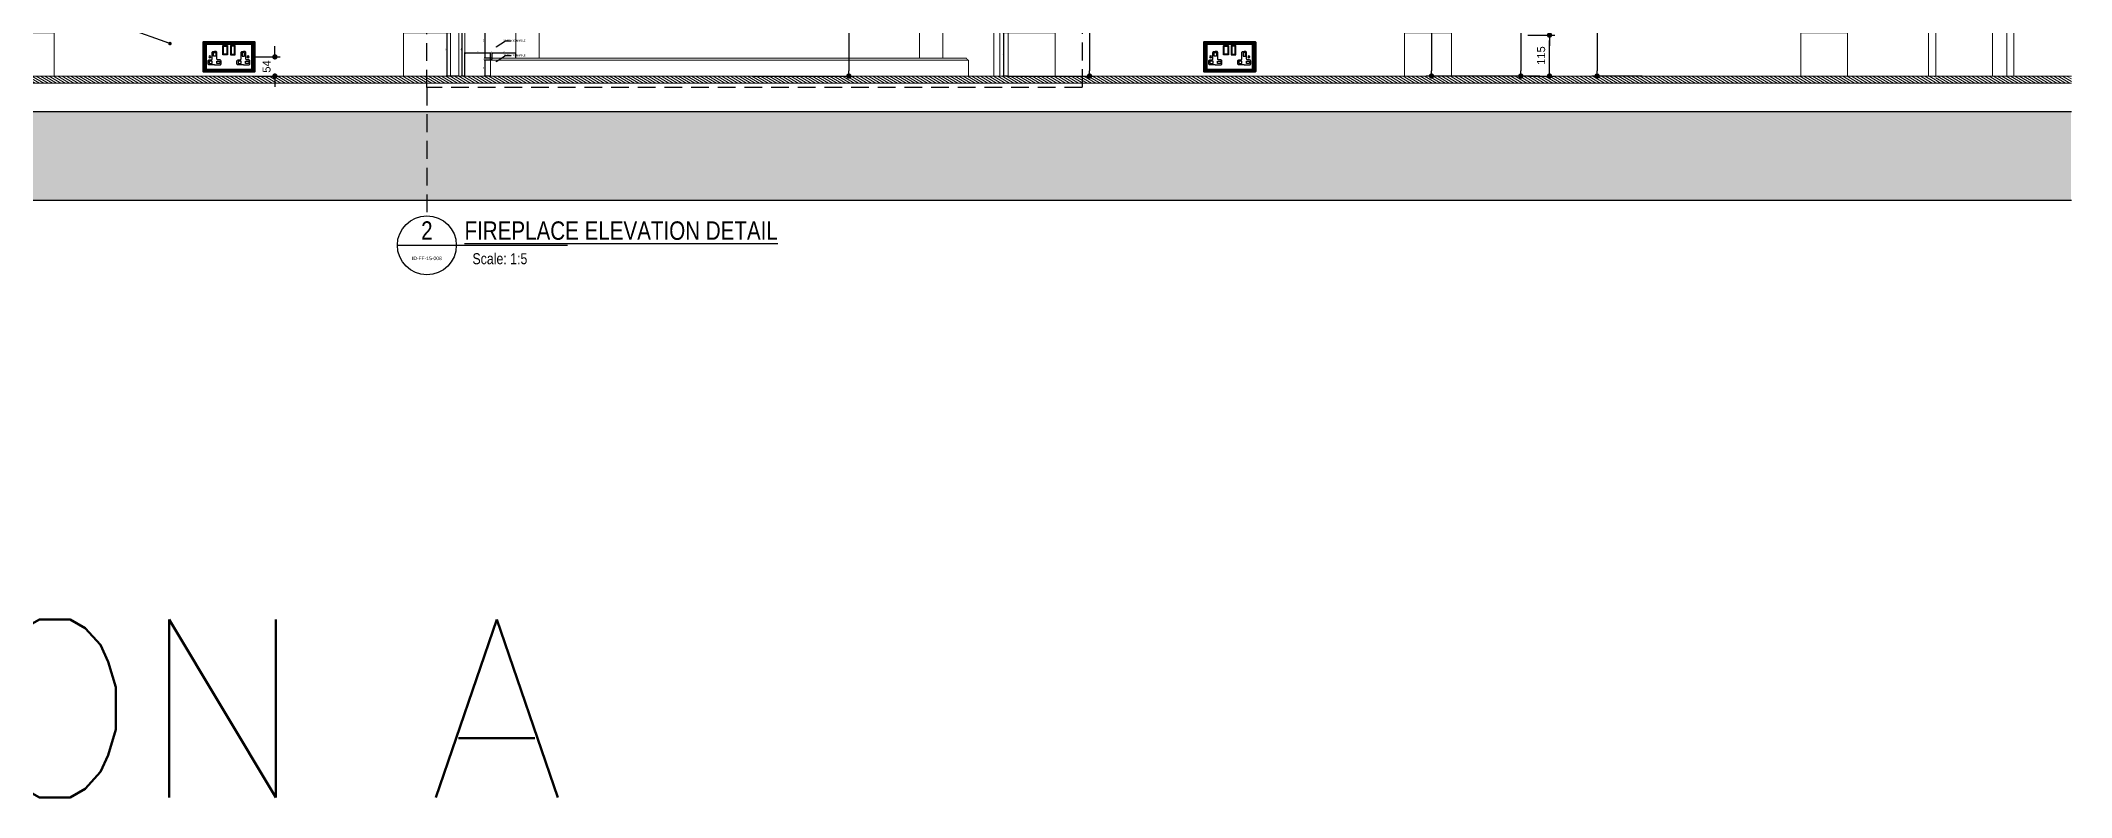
# Model space of a CAD drawing. Header units: inches. Extents: x 274057 to 444617, y 490067 to 635630.
# Drawn here: x 331142 to 336853, y 514371 to 516499 of the extents above; entities that cross this region are included whole.
import ezdxf
from ezdxf.enums import TextEntityAlignment as Align

# ---------------------------------------------------------------- set-up
doc = ezdxf.new("R2010")
doc.units = ezdxf.units.IN
doc.header["$MEASUREMENT"] = 0
doc.linetypes.add('HIDDEN', pattern=[0.375, 0.25, -0.125])
for name, color, linetype, lineweight in [('A-DOOR', 134, 'Continuous', 18), ('CQ Gypsum Hatch', 8, 'Continuous', 20), ('CQ Marble', 6, 'Continuous', 0), ('CQ Section Flooring fin.', 6, 'Continuous', 0)]:
    doc.layers.add(name, color=color, linetype=linetype, lineweight=lineweight)
for name, color, linetype in [('A-TEXT', 7, 'Continuous'), ('Calliper_wall hatch_CHB', 8, 'Continuous'), ('CQ curtains and frames', 252, 'Continuous'), ('CQ Grg Gypsum', 41, 'Continuous'), ('CQ PANEL DIMENSION', 1, 'Continuous'), ('CQ section wall', 3, 'Continuous'), ('CQ Sheet text', 3, 'Continuous'), ('CQ SPOT DETAIL DIMENSION', 9, 'Continuous'), ('CQ spot detail elevation', 1, 'Continuous'), ('CQ SPOT DETAILS', 40, 'Continuous'), ('CQ text label', 3, 'Continuous'), ('CQ wall section', 5, 'Continuous'), ('CQ_callout', 34, 'Continuous'), ('Layer7', 8, 'Continuous'), ('WOOD', 23, 'Continuous'), ('WOOD 01', 34, 'Continuous')]:
    doc.layers.add(name, color=color, linetype=linetype)
doc.styles.add('ARIAL', font='arial.ttf')
doc.styles.add('DIM 50', font='romans.shx', dxfattribs={"width": 0.75, "height": 100})
doc.styles.add('romans', font='romans.shx')
doc.styles.get("Standard").update_dxf_attribs({"font": 'arial.ttf'})
doc.dimstyles.new('chester 15', dxfattribs={"dimscale": 0.15, "dimtxt": 150, "dimasz": 100, "dimexe": 100, "dimexo": 0, "dimgap": 80, "dimtad": 1, "dimdec": 0, "dimzin": 0, "dimdsep": 46, "dimtxsty": 'Standard', "dimblk": 'DOT', "dimcen": 100, "dimclrd": 1, "dimclre": 1, "dimclrt": 3, "dimadec": 0, "dimazin": 0, "dimtfac": 1, "dimtdec": 0, "dimtofl": 0, "dimtmove": 0, "dimatfit": 3, "dimfxl": 1, "dimtolj": 1, "dimtzin": 0, "dimlwd": -1, "dimarcsym": 0})
doc.dimstyles.new('CQ 2', dxfattribs={"dimscale": 0.02, "dimtxt": 150, "dimasz": 50, "dimexe": 100, "dimexo": 0, "dimgap": 80, "dimtad": 1, "dimdec": 0, "dimzin": 0, "dimdsep": 46, "dimtxsty": 'Standard', "dimblk": 'DOT', "dimcen": 100, "dimclrd": 1, "dimclre": 1, "dimclrt": 3, "dimadec": 0, "dimazin": 0, "dimtfac": 1, "dimtdec": 0, "dimtofl": 0, "dimtmove": 0, "dimatfit": 3, "dimfxl": 1, "dimtolj": 1, "dimtzin": 0, "dimlwd": -1, "dimarcsym": 0})
doc.dimstyles.get("Standard").update_dxf_attribs({"dimtxt": 0.18, "dimasz": 0.18, "dimexe": 0.18, "dimexo": 0.0625, "dimgap": 0.09, "dimtad": 0, "dimtih": 1, "dimtoh": 1, "dimdec": 4, "dimzin": 0, "dimdsep": 46, "dimtxsty": 'Standard', "dimcen": 0.09, "dimadec": 0, "dimazin": 0, "dimtfac": 1, "dimtdec": 4, "dimtofl": 0, "dimtmove": 0, "dimatfit": 3, "dimfxl": 1, "dimtolj": 1, "dimtzin": 0, "dimarcsym": 0})

# ---------------------------------------------------------------- blocks, each defined once
blk = doc.blocks.new('ff15 section A and B')
at = {"layer": 'Calliper_wall hatch_CHB', "ltscale": 300}
h = blk.add_hatch(dxfattribs=at)
h.set_pattern_fill('AR-CONC', color=256, scale=10, angle=-13.9714, style=0)
h.set_pattern_definition([(36.028577, (-10204.6, 0), (68.0890203, -23.40695), [7.5, -82.5]), (341.028577, (-10204.6, 0), (4.6961155, 76.3439316), [6, -66]), (86.480021, (-10198.93, -1.95), (72.7851354, 52.936981), [6.374019, -70.114211]), (32.212777, (-10199.77, 19.41), (99.570572, -41.829513), [11.25, -123.75]), (82.664212, (-10191.48, 15.92), (114.220033, 71.96377), [9.561034, -105.171376]), (337.21274, (-10199.77, 19.41), (114.220033, 71.96377), [9, -99]), (7.028577, (-10191.276, 12.14), (48.2040844, -53.482392), [7.5, -82.5]), (312.028577, (-10191.28, 12.14), (41.119588, 64.495185), [6, -66]), (57.480021, (-10187.26, 7.685), (89.323671, 11.012793), [6.374019, -70.114211]), (23.5285767, (-10204.602, 0), (9.2173322, 32.010976), [0, -65.2, 0, -67, 0, -66.25]), (353.528577, (-10204.602, 0), (35.0512903, 31.9228578), [0, -38.2, 0, -63.7, 0, -25.25]), (313.5285767, (-10226.242, 5.384), (51.2584374, -15.0772595), [0, -25, 0, -78, 0, -103.5]), (303.528577, (-10235.947, 7.8), (59.0102484, -4.3659754), [0, -32.5, 0, -51.8, 0, -73.5])])
h.paths.add_polyline_path([(348877.5, 520249.3), (341276.4, 520249.3), (341276.4, 519999.3), (348877.5, 519999.3)])
h.paths.add_polyline_path([(348877.5, 516299.3), (341276.4, 516299.3), (341276.4, 516049.3), (348877.5, 516049.3)])
at = {"layer": 'CQ Gypsum Hatch'}
h = blk.add_hatch(dxfattribs=at)
h.set_pattern_fill('ANSI31', color=256, scale=50, angle=-13.9714)
h.set_pattern_definition([(31.0285767, (1, 0), (-3.22165956, 5.35568947), [])])
h.paths.add_polyline_path([(341275.4, 516399.3), (341275.4, 516379.3), (341656.8, 516379.3), (341656.8, 516399.3)])
h = blk.add_hatch(dxfattribs=at)
h.set_pattern_fill('ANSI31', color=256, scale=50, angle=-13.971423)
h.paths.add_polyline_path([(341657.8, 516379.3), (348220.8, 516379.3), (348220.8, 516399.3), (341657.8, 516399.3)])
at = {"layer": 'A-DOOR', "ltscale": 0.5}
for p, q in [((341436.8, 519049.3, 0), (341436.8, 516399.3, 0)), ((341656.8, 518999.3, 0), (341656.8, 516399.3, 0)), ((341676.8, 519049.3, 0), (341676.8, 516399.3, 0))]:
    blk.add_line(p, q, dxfattribs=at)
at = {"layer": 'A-DOOR', "ltscale": 0.5, "elevation": 0}
blk.add_lwpolyline([(341496.8, 519019.3), (341456.8, 519019.3), (341456.8, 516399.3), (341496.8, 516399.3)], close=True, dxfattribs=at)
at = {"layer": 'CQ Section Flooring fin.'}
for p, q in [((348877.5, 516399.3, 0), (341275.4, 516399.3, 0)), ((348877.5, 516379.3, 0), (341275.4, 516379.3, 0))]:
    blk.add_line(p, q, dxfattribs=at)
at = {"layer": 'CQ section wall', "elevation": 0}
for points in [[(348877.5, 516299.3), (341275.4, 516299.3)], [(341275.4, 516049.3), (348877.5, 516049.3)]]:
    blk.add_lwpolyline(points, dxfattribs=at)
blk = doc.blocks.new('_Dot')
at = {"color": 0, "linetype": 'ByBlock', "lineweight": -2}
blk.add_line((-0.5, 0), (-1, 0), dxfattribs=at)
at = {"color": 0, "linetype": 'ByBlock', "const_width": 0.5}
blk.add_lwpolyline([(-0.25, 0, 1), (0.25, 0, 1)], format="xyb", close=True, dxfattribs=at)
blk = doc.blocks.new('*D373')
at = {"layer": 'CQ curtains and frames', "color": 1, "lineweight": -2, "transparency": 16777216}
for p, q in [((335646.1, 519499.3), (335503.8, 519499.3)), ((335646.1, 516399.3), (335503.8, 516399.3))]:
    blk.add_line(p, q, dxfattribs=at)
at = {"layer": 'CQ curtains and frames', "color": 1, "transparency": 16777216}
blk.add_line((335518.8, 519484.3), (335518.8, 516414.3), dxfattribs=at)
at = {"layer": 'Defpoints', "color": 0, "transparency": 16777216}
for p in [(335646.1, 519499.3, 0), (335518.8, 516399.3), (335646.1, 516399.3, 0)]:
    blk.add_point(p, dxfattribs=at)
at = {"layer": 'CQ curtains and frames', "color": 1, "transparency": 16777216, "xscale": 15, "yscale": 15, "zscale": 15}
for p, rotation in [((335518.8, 519499.3), 90), ((335518.8, 516399.3), 270)]:
    blk.add_blockref('_Dot', p, dxfattribs=dict(at, rotation=rotation))
at = {"layer": 'CQ curtains and frames', "color": 3, "transparency": 16777216, "insert": (335495.3, 517949.3), "char_height": 22.5, "attachment_point": 5, "rotation": 90}
blk.add_mtext('\\A1;3100', dxfattribs=at)
blk = doc.blocks.new('*D374')
at = {"layer": 'CQ PANEL DIMENSION', "color": 1, "lineweight": -2, "transparency": 16777216}
for p, q in [((335358, 519875.3), (335289.5, 519875.3)), ((335358, 516399.3), (335289.5, 516399.3))]:
    blk.add_line(p, q, dxfattribs=at)
at = {"layer": 'CQ PANEL DIMENSION', "color": 1, "transparency": 16777216}
blk.add_line((335304.5, 519860.3), (335304.5, 516414.3), dxfattribs=at)
at = {"layer": 'Defpoints', "color": 0, "transparency": 16777216}
for p in [(335358, 519875.3, 0), (335304.5, 516399.3), (335358, 516399.3, 0)]:
    blk.add_point(p, dxfattribs=at)
at = {"layer": 'CQ PANEL DIMENSION', "color": 1, "transparency": 16777216, "xscale": 15, "yscale": 15, "zscale": 15}
for p, rotation in [((335304.5, 519875.3), 90), ((335304.5, 516399.3), 270)]:
    blk.add_blockref('_Dot', p, dxfattribs=dict(at, rotation=rotation))
at = {"layer": 'CQ PANEL DIMENSION', "color": 3, "transparency": 16777216, "insert": (335281, 518137.3), "char_height": 22.5, "attachment_point": 5, "rotation": 90}
blk.add_mtext('\\A1;3476', dxfattribs=at)
blk = doc.blocks.new('*D375')
at = {"layer": 'CQ PANEL DIMENSION', "color": 1, "lineweight": -2, "transparency": 16777216}
for p, q in [((335333.9, 519909.3), (335038.3, 519909.3)), ((335358, 516399.3), (335038.3, 516399.3))]:
    blk.add_line(p, q, dxfattribs=at)
at = {"layer": 'CQ PANEL DIMENSION', "color": 1, "transparency": 16777216}
blk.add_line((335053.3, 519894.3), (335053.3, 516414.3), dxfattribs=at)
at = {"layer": 'Defpoints', "color": 0, "transparency": 16777216}
for p in [(335333.9, 519909.3, 0), (335053.3, 516399.3), (335358, 516399.3)]:
    blk.add_point(p, dxfattribs=at)
at = {"layer": 'CQ PANEL DIMENSION', "color": 1, "transparency": 16777216, "xscale": 15, "yscale": 15, "zscale": 15}
for p, rotation in [((335053.3, 519909.3), 90), ((335053.3, 516399.3), 270)]:
    blk.add_blockref('_Dot', p, dxfattribs=dict(at, rotation=rotation))
at = {"layer": 'CQ PANEL DIMENSION', "color": 3, "transparency": 16777216, "insert": (335029.8, 518154.3), "char_height": 22.5, "attachment_point": 5, "rotation": 90}
blk.add_mtext('\\A1;3510', dxfattribs=at)
blk = doc.blocks.new('*D396')
at = {"layer": 'CQ PANEL DIMENSION', "color": 1, "lineweight": -2, "transparency": 16777216}
for p, q in [((332317.8, 516550.3), (332282.6, 516550.3)), ((332317.8, 516399.3), (332282.6, 516399.3))]:
    blk.add_line(p, q, dxfattribs=at)
at = {"layer": 'CQ PANEL DIMENSION', "color": 1, "transparency": 16777216}
blk.add_line((332284.6, 516549.3), (332284.6, 516400.3), dxfattribs=at)
at = {"layer": 'Defpoints', "color": 0, "transparency": 16777216}
for p in [(332317.8, 516550.3, 0), (332284.6, 516399.3), (332317.8, 516399.3, 0)]:
    blk.add_point(p, dxfattribs=at)
at = {"layer": 'CQ PANEL DIMENSION', "color": 1, "transparency": 16777216}
for p, rotation in [((332284.6, 516550.3), 90), ((332284.6, 516399.3), 270)]:
    blk.add_blockref('_Dot', p, dxfattribs=dict(at, rotation=rotation))
at = {"layer": 'CQ PANEL DIMENSION', "color": 3, "transparency": 16777216, "insert": (332281.5, 516474.8), "char_height": 3, "attachment_point": 5, "rotation": 90}
blk.add_mtext('\\A1;151', dxfattribs=at)
blk = doc.blocks.new('*D498')
at = {"layer": 'CQ SPOT DETAIL DIMENSION', "color": 1, "lineweight": -2, "transparency": 16777216}
for p, q in [((332335.3, 516550.3), (332324.4, 516550.3)), ((332335.3, 516399.3), (332324.4, 516399.3))]:
    blk.add_line(p, q, dxfattribs=at)
at = {"layer": 'CQ SPOT DETAIL DIMENSION', "color": 1, "transparency": 16777216}
blk.add_line((332326.4, 516549.3), (332326.4, 516400.3), dxfattribs=at)
at = {"layer": 'Defpoints', "color": 0, "transparency": 16777216}
for p in [(332335.3, 516550.3, 0), (332326.4, 516399.3), (332335.3, 516399.3, 0)]:
    blk.add_point(p, dxfattribs=at)
at = {"layer": 'CQ SPOT DETAIL DIMENSION', "color": 1, "transparency": 16777216}
for p, rotation in [((332326.4, 516550.3), 90), ((332326.4, 516399.3), 270)]:
    blk.add_blockref('_Dot', p, dxfattribs=dict(at, rotation=rotation))
at = {"layer": 'CQ SPOT DETAIL DIMENSION', "color": 3, "transparency": 16777216, "insert": (332323.2, 516474.8), "char_height": 3, "attachment_point": 5, "rotation": 90}
blk.add_mtext('\\A1;151', dxfattribs=at)
blk = doc.blocks.new('*D499')
at = {"layer": 'CQ SPOT DETAIL DIMENSION', "color": 1, "lineweight": -2, "transparency": 16777216}
for p, q in [((332478.3, 516550.3), (332388.9, 516550.3)), ((332411.8, 516449.3), (332388.9, 516449.3))]:
    blk.add_line(p, q, dxfattribs=at)
at = {"layer": 'CQ SPOT DETAIL DIMENSION', "color": 1, "transparency": 16777216}
blk.add_line((332390.9, 516549.3), (332390.9, 516450.3), dxfattribs=at)
at = {"layer": 'Defpoints', "color": 0, "transparency": 16777216}
for p in [(332478.3, 516550.3, 0), (332390.9, 516449.3), (332411.8, 516449.3, 0)]:
    blk.add_point(p, dxfattribs=at)
at = {"layer": 'CQ SPOT DETAIL DIMENSION', "color": 1, "transparency": 16777216}
for p, rotation in [((332390.9, 516550.3), 90), ((332390.9, 516449.3), 270)]:
    blk.add_blockref('_Dot', p, dxfattribs=dict(at, rotation=rotation))
at = {"layer": 'CQ SPOT DETAIL DIMENSION', "color": 3, "transparency": 16777216, "insert": (332387.7, 516499.8), "char_height": 3, "attachment_point": 5, "rotation": 90}
blk.add_mtext('\\A1;101', dxfattribs=at)
blk = doc.blocks.new('*D500')
at = {"layer": 'CQ SPOT DETAIL DIMENSION', "color": 1, "lineweight": -2, "transparency": 16777216}
for p, q in [((332411.8, 516449.3), (332388.9, 516449.3)), ((332406.8, 516444.3), (332388.9, 516444.3))]:
    blk.add_line(p, q, dxfattribs=at)
at = {"layer": 'CQ SPOT DETAIL DIMENSION', "color": 1, "transparency": 16777216}
for p, q in [((332390.9, 516450.3), (332390.9, 516451.3)), ((332390.9, 516443.3), (332390.9, 516442.3))]:
    blk.add_line(p, q, dxfattribs=at)
at = {"layer": 'Defpoints', "color": 0, "transparency": 16777216}
for p in [(332390.9, 516444.3), (332406.8, 516444.3, 0), (332411.8, 516449.3, 0)]:
    blk.add_point(p, dxfattribs=at)
at = {"layer": 'CQ SPOT DETAIL DIMENSION', "color": 1, "transparency": 16777216}
for p, rotation in [((332390.9, 516449.3), 270), ((332390.9, 516444.3), 90)]:
    blk.add_blockref('_Dot', p, dxfattribs=dict(at, rotation=rotation))
at = {"layer": 'CQ SPOT DETAIL DIMENSION', "color": 3, "transparency": 16777216, "insert": (332387.7, 516446.8), "char_height": 3, "attachment_point": 5, "rotation": 90}
blk.add_mtext('\\A1;5', dxfattribs=at)
blk = doc.blocks.new('*D501')
at = {"layer": 'CQ SPOT DETAIL DIMENSION', "color": 1, "lineweight": -2, "transparency": 16777216}
for p, q in [((332406.8, 516444.3), (332388.9, 516444.3)), ((332406.8, 516399.3), (332388.9, 516399.3))]:
    blk.add_line(p, q, dxfattribs=at)
at = {"layer": 'CQ SPOT DETAIL DIMENSION', "color": 1, "transparency": 16777216}
blk.add_line((332390.9, 516443.3), (332390.9, 516400.3), dxfattribs=at)
at = {"layer": 'Defpoints', "color": 0, "transparency": 16777216}
for p in [(332406.8, 516444.3, 0), (332390.9, 516399.3), (332406.8, 516399.3, 0)]:
    blk.add_point(p, dxfattribs=at)
at = {"layer": 'CQ SPOT DETAIL DIMENSION', "color": 1, "transparency": 16777216}
for p, rotation in [((332390.9, 516444.3), 90), ((332390.9, 516399.3), 270)]:
    blk.add_blockref('_Dot', p, dxfattribs=dict(at, rotation=rotation))
at = {"layer": 'CQ SPOT DETAIL DIMENSION', "color": 3, "transparency": 16777216, "insert": (332387.7, 516421.8), "char_height": 3, "attachment_point": 5, "rotation": 90}
blk.add_mtext('\\A1;45', dxfattribs=at)
blk = doc.blocks.new('*D504')
at = {"layer": 'CQ SPOT DETAIL DIMENSION', "color": 1, "lineweight": -2, "transparency": 16777216}
for p, q in [((332411.8, 516449.3), (332411.8, 516465.8)), ((332478.3, 516449.3), (332478.3, 516465.8))]:
    blk.add_line(p, q, dxfattribs=at)
at = {"layer": 'CQ SPOT DETAIL DIMENSION', "color": 1, "transparency": 16777216}
blk.add_line((332477.3, 516463.8), (332412.8, 516463.8), dxfattribs=at)
at = {"layer": 'Defpoints', "color": 0, "transparency": 16777216}
for p in [(332411.8, 516463.8), (332411.8, 516449.3), (332478.3, 516449.3, 0)]:
    blk.add_point(p, dxfattribs=at)
at = {"layer": 'CQ SPOT DETAIL DIMENSION', "color": 1, "transparency": 16777216, "rotation": 180}
blk.add_blockref('_Dot', (332411.8, 516463.8), dxfattribs=at)
at = {"layer": 'CQ SPOT DETAIL DIMENSION', "color": 1, "transparency": 16777216}
blk.add_blockref('_Dot', (332478.3, 516463.8), dxfattribs=at)
at = {"layer": 'CQ SPOT DETAIL DIMENSION', "color": 3, "transparency": 16777216, "insert": (332445.1, 516466.9), "char_height": 3, "attachment_point": 5}
blk.add_mtext('\\A1;67', dxfattribs=at)
blk = doc.blocks.new('*D505')
at = {"layer": 'CQ SPOT DETAIL DIMENSION', "color": 1, "transparency": 16777216}
for p, q in [((332405.8, 516463.8), (332404.8, 516463.8)), ((332412.8, 516463.8), (332413.8, 516463.8))]:
    blk.add_line(p, q, dxfattribs=at)
at = {"layer": 'CQ SPOT DETAIL DIMENSION', "color": 1, "lineweight": -2, "transparency": 16777216}
for p, q in [((332406.8, 516444.3), (332406.8, 516465.8)), ((332411.8, 516449.3), (332411.8, 516465.8))]:
    blk.add_line(p, q, dxfattribs=at)
at = {"layer": 'Defpoints', "color": 0, "transparency": 16777216}
for p in [(332406.8, 516463.8), (332406.8, 516444.3), (332411.8, 516449.3)]:
    blk.add_point(p, dxfattribs=at)
at = {"layer": 'CQ SPOT DETAIL DIMENSION', "color": 1, "transparency": 16777216}
blk.add_blockref('_Dot', (332406.8, 516463.8), dxfattribs=at)
at = {"layer": 'CQ SPOT DETAIL DIMENSION', "color": 1, "transparency": 16777216, "rotation": 180}
blk.add_blockref('_Dot', (332411.8, 516463.8), dxfattribs=at)
at = {"layer": 'CQ SPOT DETAIL DIMENSION', "color": 3, "transparency": 16777216, "insert": (332409.3, 516466.9), "char_height": 3, "attachment_point": 5}
blk.add_mtext('\\A1;5', dxfattribs=at)
blk = doc.blocks.new('*D506')
at = {"layer": 'CQ SPOT DETAIL DIMENSION', "color": 1, "lineweight": -2, "transparency": 16777216}
for p, q in [((332335.3, 516399.3), (332335.3, 516465.8)), ((332406.8, 516444.3), (332406.8, 516465.8))]:
    blk.add_line(p, q, dxfattribs=at)
at = {"layer": 'CQ SPOT DETAIL DIMENSION', "color": 1, "transparency": 16777216}
blk.add_line((332405.8, 516463.8), (332336.3, 516463.8), dxfattribs=at)
at = {"layer": 'Defpoints', "color": 0, "transparency": 16777216}
for p in [(332335.3, 516463.8), (332406.8, 516444.3), (332335.3, 516399.3)]:
    blk.add_point(p, dxfattribs=at)
at = {"layer": 'CQ SPOT DETAIL DIMENSION', "color": 1, "transparency": 16777216, "rotation": 180}
blk.add_blockref('_Dot', (332335.3, 516463.8), dxfattribs=at)
at = {"layer": 'CQ SPOT DETAIL DIMENSION', "color": 1, "transparency": 16777216}
blk.add_blockref('_Dot', (332406.8, 516463.8), dxfattribs=at)
at = {"layer": 'CQ SPOT DETAIL DIMENSION', "color": 3, "transparency": 16777216, "insert": (332371.1, 516466.9), "char_height": 3, "attachment_point": 5}
blk.add_mtext('\\A1;72', dxfattribs=at)
blk = doc.blocks.new('*D517')
at = {"layer": 'CQ SPOT DETAIL DIMENSION', "color": 1, "lineweight": -2, "transparency": 16777216}
for p, q in [((333862.8, 516520.7), (333847.8, 516520.7)), ((333862.8, 516399.3), (333847.8, 516399.3))]:
    blk.add_line(p, q, dxfattribs=at)
at = {"layer": 'CQ SPOT DETAIL DIMENSION', "color": 1, "transparency": 16777216}
blk.add_line((333849.8, 516519.7), (333849.8, 516400.3), dxfattribs=at)
at = {"layer": 'Defpoints', "color": 0, "transparency": 16777216}
for p in [(333862.8, 516520.7, 0), (333849.8, 516399.3), (333862.8, 516399.3, 0)]:
    blk.add_point(p, dxfattribs=at)
at = {"layer": 'CQ SPOT DETAIL DIMENSION', "color": 1, "transparency": 16777216}
for p, rotation in [((333849.8, 516520.7), 90), ((333849.8, 516399.3), 270)]:
    blk.add_blockref('_Dot', p, dxfattribs=dict(at, rotation=rotation))
at = {"layer": 'CQ SPOT DETAIL DIMENSION', "color": 3, "transparency": 16777216, "insert": (333846.7, 516460), "char_height": 3, "attachment_point": 5, "rotation": 90}
blk.add_mtext('\\A1;121', dxfattribs=at)
blk = doc.blocks.new('dwgtit')
at = {"linetype": 'Continuous', "ltscale": 2}
blk.add_line((-8, 0), (38.23, 0), dxfattribs=at)
blk.add_circle((0, 0), 8, dxfattribs=at)
at = {"linetype": 'Continuous', "ltscale": 2, "style": 'ARIAL', "width": 0.8}
for tag, height, p in [('DTN0', 5, (0, 3.99)), ('DTRFNO', 3, (0, -3.56))]:
    blk.add_attdef(tag, text='', height=height, dxfattribs=at).set_placement(p, align=Align.MIDDLE_CENTER)
for tag, p, height in [('DTNL1', (19.8, 1.48), 5), ('DTNL2', (20.36, -5.16), 3), ('DTSC', (63.36, -5.21), 3)]:
    blk.add_attdef(tag, p, '', height=height, dxfattribs=at)
blk = doc.blocks.new('fireplace')
at = {"layer": 'CQ Marble', "lineweight": 0}
for p, q in [((374176.2, 530136.6), (374176.2, 529985.6)), ((374193.7, 530136.6), (374193.7, 529985.6)), ((374336.7, 530136.6), (374336.7, 530035.6)), ((374402.2, 530035.6), (374402.2, 530136.6)), ((375472.2, 530035.6), (375472.2, 530136.6)), ((375537.7, 530136.6), (375537.7, 530035.6)), ((375680.7, 530136.6), (375680.7, 529985.6)), ((375698.2, 530136.6), (375698.2, 529985.6)), ((375609.2, 530030.6), (374265.2, 530030.6))]:
    blk.add_line(p, q, dxfattribs=at)
for points in [[(374937.2, 530035.6), (374270.2, 530035.6, -0.414214), (374265.2, 530030.6), (374265.2, 529985.6), (374937.2, 529985.6)], [(374937.2, 530035.6), (375604.2, 530035.6, 0.414214), (375609.2, 530030.6), (375609.2, 529985.6), (374937.2, 529985.6)]]:
    blk.add_lwpolyline(points, format="xyb", dxfattribs=at)
blk.add_lwpolyline([(375698.2, 529985.6), (374176.2, 529985.6)], dxfattribs=at)
blk = doc.blocks.new('pilaster wardrobe')
at = {"layer": 'WOOD 01', "lineweight": 0, "ltscale": 500, "elevation": 0}
blk.add_lwpolyline([(3333.1, -8726.1), (3465.1, -8726.1), (3465.1, -8847.5), (3333.1, -8847.5)], close=True, dxfattribs=at)
blk = doc.blocks.new('FF-15 Cabinet elev B rev')
at = {"layer": 'CQ PANEL DIMENSION'}
blk.add_blockref('fireplace', (-369985, -529567.3, 0), dxfattribs=at)
at = {"layer": 'WOOD', "color": 0, "yscale": 0.9999857733061659, "zscale": 0.9999857733061659}
for p, xscale in [((-411.2, 9265.6, 0), 0.9999857733061659), ((703.2, 9265.6, 0), 0.9999857733061659), ((9201.2, 9265.6, 0), -0.9999857733061659), ((10315.6, 9265.6, 0), -0.9999857733061659), ((11430, 9265.6, 0), -0.9999857733061659)]:
    blk.add_blockref('pilaster wardrobe', p, dxfattribs=dict(at, xscale=xscale))
blk = doc.blocks.new('Wandsworth double socket')
at = {"layer": 'Layer7', "color": 1}
for p, q in [((4826.8, 1707.7), (4831.8, 1711)), ((4938.2, 1711.8), (4935, 1706.7))]:
    blk.add_line(p, q, dxfattribs=at)
for points in [[(4812, 1666.4), (4954, 1666.4, 0.414214), (4956, 1668.4), (4956, 1750.4, 0.414214), (4954, 1752.4), (4812, 1752.4, 0.414214), (4810, 1750.4), (4810, 1668.4, 0.414214)], [(4819, 1745.9), (4947, 1745.9, -0.414214), (4949, 1743.9), (4949, 1674.9, -0.414214), (4947, 1672.9), (4819, 1672.9, -0.414214), (4817, 1674.9), (4817, 1743.9, -0.414214)], [(4866.7, 1741.4), (4878.1, 1741.4, -0.414214), (4879.1, 1740.4), (4879.1, 1715.6, -0.414214), (4878.1, 1714.6), (4866.7, 1714.6, -0.414214), (4865.7, 1715.6), (4865.7, 1740.4, -0.414214)], [(4899.3, 1741.4), (4887.8, 1741.4, 0.414214), (4886.8, 1740.4), (4886.8, 1715.6, 0.414214), (4887.8, 1714.6), (4899.3, 1714.6, 0.414214), (4900.3, 1715.6), (4900.3, 1740.4, 0.414214)]]:
    blk.add_lwpolyline(points, format="xyb", close=True, dxfattribs=at)
for points in [[(4812, 1668.4), (4954, 1668.4), (4954, 1750.4), (4812, 1750.4)], [(4819, 1743.9), (4947, 1743.9), (4947, 1674.9), (4819, 1674.9)], [(4839.1, 1721.7), (4845.6, 1721.7), (4845.6, 1711.2), (4839.1, 1711.2)], [(4867.7, 1739.4), (4877.1, 1739.4), (4877.1, 1716.6), (4867.7, 1716.6)], [(4898.3, 1739.4), (4888.8, 1739.4), (4888.8, 1716.6), (4898.3, 1716.6)], [(4926.9, 1721.7), (4920.3, 1721.7), (4920.3, 1711.2), (4926.9, 1711.2)], [(4827.2, 1697.6), (4827.2, 1691), (4836.1, 1691), (4836.1, 1697.6)], [(4857.4, 1697.6), (4857.4, 1691), (4848.6, 1691), (4848.6, 1697.6)], [(4908.5, 1697.6), (4908.5, 1691), (4917.4, 1691), (4917.4, 1697.6)], [(4938.7, 1697.6), (4938.7, 1691), (4929.8, 1691), (4929.8, 1697.6)]]:
    blk.add_lwpolyline(points, close=True, dxfattribs=at)
for points in [[(4842.3, 1686.7), (4827.1, 1686.7, -0.414214), (4824.1, 1689.7), (4824.1, 1697.7, -0.414214), (4827.1, 1700.7), (4832.6, 1700.7, 0.414214), (4835.6, 1703.7), (4835.6, 1721.4, -0.414214), (4838.6, 1724.4), (4842.3, 1724.4)], [(4842.3, 1686.7), (4857.6, 1686.7, 0.414214), (4860.6, 1689.7), (4860.6, 1697.7, 0.414214), (4857.6, 1700.7), (4852, 1700.7, -0.414214), (4849, 1703.7), (4849, 1721.4, 0.414214), (4846, 1724.4), (4842.3, 1724.4)], [(4923.6, 1686.7), (4908.3, 1686.7, -0.414214), (4905.3, 1689.7), (4905.3, 1697.7, -0.414214), (4908.3, 1700.7), (4913.9, 1700.7, 0.414214), (4916.9, 1703.7), (4916.9, 1721.4, -0.414214), (4919.9, 1724.4), (4923.6, 1724.4)], [(4923.6, 1686.7), (4938.8, 1686.7, 0.414214), (4941.8, 1689.7), (4941.8, 1697.7, 0.414214), (4938.8, 1700.7), (4933.3, 1700.7, -0.414214), (4930.3, 1703.7), (4930.3, 1721.4, 0.414214), (4927.3, 1724.4), (4923.6, 1724.4)]]:
    blk.add_lwpolyline(points, format="xyb", dxfattribs=at)
for centre, radius in [((4814.5, 1748.1), 1.74), ((4814.5, 1744.6), 1.74), ((4814.5, 1741.1), 1.74), ((4814.5, 1737.6), 1.74), ((4814.5, 1734.1), 1.74), ((4814.5, 1730.5), 1.74), ((4814.5, 1727), 1.74), ((4814.5, 1723.5), 1.74), ((4814.5, 1720), 1.74), ((4814.5, 1716.5), 1.74), ((4814.5, 1713), 1.74), ((4818, 1748.1), 1.74), ((4821.5, 1748.1), 1.74), ((4825, 1748.1), 1.74), ((4828.5, 1748.1), 1.74), ((4832, 1748.1), 1.74), ((4835.5, 1748.1), 1.74), ((4839, 1748.1), 1.74), ((4842.6, 1748.1), 1.74), ((4846.1, 1748.1), 1.74), ((4849.6, 1748.1), 1.74), ((4853.1, 1748.1), 1.74), ((4856.6, 1748.1), 1.74), ((4860.1, 1748.1), 1.74), ((4863.6, 1748.1), 1.74), ((4867.1, 1748.1), 1.74), ((4870.7, 1748.1), 1.74), ((4874.2, 1748.1), 1.74), ((4877.7, 1748.1), 1.74), ((4881.2, 1748.1), 1.74), ((4884.7, 1748.1), 1.74), ((4888.2, 1748.1), 1.74), ((4891.7, 1748.1), 1.74), ((4895.3, 1748.1), 1.74), ((4898.8, 1748.1), 1.74), ((4902.3, 1748.1), 1.74), ((4905.8, 1748.1), 1.74), ((4909.3, 1748.1), 1.74), ((4912.8, 1748.1), 1.74), ((4916.3, 1748.1), 1.74), ((4919.8, 1748.1), 1.74), ((4923.4, 1748.1), 1.74), ((4926.9, 1748.1), 1.74), ((4930.4, 1748.1), 1.74), ((4933.9, 1748.1), 1.74), ((4937.4, 1748.1), 1.74), ((4940.9, 1748.1), 1.74), ((4944.4, 1748.1), 1.74), ((4947.9, 1748.1), 1.74), ((4951.5, 1748.1), 1.74), ((4951.5, 1744.6), 1.74), ((4951.5, 1741.1), 1.74), ((4951.5, 1737.6), 1.74), ((4951.5, 1734.1), 1.74), ((4951.5, 1730.5), 1.74), ((4951.5, 1727), 1.74), ((4951.5, 1723.5), 1.74), ((4951.5, 1720), 1.74), ((4951.5, 1716.5), 1.74), ((4951.5, 1713), 1.74), ((4814.5, 1709.5), 1.74), ((4814.5, 1706), 1.74), ((4814.5, 1702.4), 1.74), ((4814.5, 1698.9), 1.74), ((4814.5, 1695.4), 1.74), ((4814.5, 1691.9), 1.74), ((4814.5, 1688.4), 1.74), ((4814.5, 1684.9), 1.74), ((4814.5, 1681.4), 1.74), ((4814.5, 1677.9), 1.74), ((4814.5, 1674.3), 1.74), ((4814.5, 1670.6), 1.74), ((4818, 1670.6), 1.74), ((4821.5, 1670.6), 1.74), ((4825, 1670.6), 1.74), ((4829.3, 1709.4), 3), ((4828.5, 1670.6), 1.74), ((4832, 1670.6), 1.74), ((4835.5, 1670.6), 1.74), ((4839, 1670.6), 1.74), ((4842.6, 1670.6), 1.74), ((4846.1, 1670.6), 1.74), ((4849.6, 1670.6), 1.74), ((4853.1, 1670.6), 1.74), ((4856.6, 1670.6), 1.74), ((4860.1, 1670.6), 1.74), ((4863.6, 1670.6), 1.74), ((4867.1, 1670.6), 1.74), ((4870.7, 1670.6), 1.74), ((4874.2, 1670.6), 1.74), ((4877.7, 1670.6), 1.74), ((4881.2, 1670.6), 1.74), ((4884.7, 1670.6), 1.74), ((4888.2, 1670.6), 1.74), ((4891.7, 1670.6), 1.74), ((4895.3, 1670.6), 1.74), ((4898.8, 1670.6), 1.74), ((4902.3, 1670.6), 1.74), ((4905.8, 1670.6), 1.74), ((4909.3, 1670.6), 1.74), ((4912.8, 1670.6), 1.74), ((4916.3, 1670.6), 1.74), ((4919.8, 1670.6), 1.74), ((4923.4, 1670.6), 1.74), ((4926.9, 1670.6), 1.74), ((4930.4, 1670.6), 1.74), ((4933.9, 1670.6), 1.74), ((4936.7, 1709.4), 3), ((4937.4, 1670.6), 1.74), ((4940.9, 1670.6), 1.74), ((4944.4, 1670.6), 1.74), ((4947.9, 1670.6), 1.74), ((4951.5, 1709.5), 1.74), ((4951.5, 1706), 1.74), ((4951.5, 1702.4), 1.74), ((4951.5, 1698.9), 1.74), ((4951.5, 1695.4), 1.74), ((4951.5, 1691.9), 1.74), ((4951.5, 1688.4), 1.74), ((4951.5, 1684.9), 1.74), ((4951.5, 1681.4), 1.74), ((4951.5, 1677.9), 1.74), ((4951.5, 1674.3), 1.74), ((4951.5, 1670.6), 1.74)]:
    blk.add_circle(centre, radius, dxfattribs=at)
blk = doc.blocks.new('*D661')
at = {"layer": 'CQ PANEL DIMENSION', "color": 1, "lineweight": -2, "transparency": 16777216}
for p, q in [((333220.1, 517823.7), (333429.8, 517823.7)), ((333147.1, 516399.3), (333429.8, 516399.3))]:
    blk.add_line(p, q, dxfattribs=at)
at = {"layer": 'CQ PANEL DIMENSION', "color": 1, "transparency": 16777216}
blk.add_line((333414.8, 517808.7), (333414.8, 516414.3), dxfattribs=at)
at = {"layer": 'Defpoints', "color": 0, "transparency": 16777216}
for p in [(333220.1, 517823.7, 0), (333147.1, 516399.3, 0), (333414.8, 516399.3)]:
    blk.add_point(p, dxfattribs=at)
at = {"layer": 'CQ PANEL DIMENSION', "color": 1, "transparency": 16777216, "xscale": 15, "yscale": 15, "zscale": 15}
for p, rotation in [((333414.8, 517823.7), 90), ((333414.8, 516399.3), 270)]:
    blk.add_blockref('_Dot', p, dxfattribs=dict(at, rotation=rotation))
at = {"layer": 'CQ PANEL DIMENSION', "color": 3, "transparency": 16777216, "insert": (333391.5, 517111.5), "char_height": 22.5, "attachment_point": 5, "rotation": 90}
blk.add_mtext('\\A1;1424', dxfattribs=at)
blk = doc.blocks.new('*D664')
at = {"layer": 'CQ PANEL DIMENSION', "color": 1, "lineweight": -2, "transparency": 16777216}
for p, q in [((333857.8, 517521.3), (334106.7, 517521.3)), ((333857.8, 516399.3), (334106.7, 516399.3))]:
    blk.add_line(p, q, dxfattribs=at)
at = {"layer": 'CQ PANEL DIMENSION', "color": 1, "transparency": 16777216}
blk.add_line((334091.7, 517506.3), (334091.7, 516414.3), dxfattribs=at)
at = {"layer": 'Defpoints', "color": 0, "transparency": 16777216}
for p in [(333857.8, 517521.3, 0), (333857.8, 516399.3, 0), (334091.7, 516399.3)]:
    blk.add_point(p, dxfattribs=at)
at = {"layer": 'CQ PANEL DIMENSION', "color": 1, "transparency": 16777216, "xscale": 15, "yscale": 15, "zscale": 15}
for p, rotation in [((334091.7, 517521.3), 90), ((334091.7, 516399.3), 270)]:
    blk.add_blockref('_Dot', p, dxfattribs=dict(at, rotation=rotation))
at = {"layer": 'CQ PANEL DIMENSION', "color": 3, "transparency": 16777216, "insert": (334068.4, 516960.3), "char_height": 22.5, "attachment_point": 5, "rotation": 90}
blk.add_mtext('\\A1;1122', dxfattribs=at)
blk = doc.blocks.new('*D667')
at = {"layer": 'CQ curtains and frames', "color": 1, "lineweight": -2, "transparency": 16777216}
for p, q in [((335323.8, 516514.3), (335400.2, 516514.3)), ((335323.8, 516399.3), (335400.2, 516399.3))]:
    blk.add_line(p, q, dxfattribs=at)
at = {"layer": 'CQ curtains and frames', "color": 1, "transparency": 16777216}
blk.add_line((335385.2, 516414.3), (335385.2, 516499.3), dxfattribs=at)
at = {"layer": 'Defpoints', "color": 0, "transparency": 16777216}
for p in [(335323.8, 516514.3, 0), (335385.2, 516514.3), (335323.8, 516399.3)]:
    blk.add_point(p, dxfattribs=at)
at = {"layer": 'CQ curtains and frames', "color": 1, "transparency": 16777216, "xscale": 15, "yscale": 15, "zscale": 15}
for p, rotation in [((335385.2, 516514.3), 90), ((335385.2, 516399.3), 270)]:
    blk.add_blockref('_Dot', p, dxfattribs=dict(at, rotation=rotation))
at = {"layer": 'CQ curtains and frames', "color": 3, "transparency": 16777216, "insert": (335361.7, 516456.8), "char_height": 22.5, "attachment_point": 5, "rotation": 90}
blk.add_mtext('\\A1;115', dxfattribs=at)
blk = doc.blocks.new('*D671')
at = {"layer": 'CQ PANEL DIMENSION', "color": 1, "transparency": 16777216}
for p, q in [((331800.8, 516468.2), (331800.8, 516483.2)), ((331800.8, 516384.3), (331800.8, 516369.3))]:
    blk.add_line(p, q, dxfattribs=at)
at = {"layer": 'CQ PANEL DIMENSION', "color": 1, "lineweight": -2, "transparency": 16777216}
for p, q in [((331744.6, 516453.2), (331815.8, 516453.2)), ((331744.6, 516399.3), (331815.8, 516399.3))]:
    blk.add_line(p, q, dxfattribs=at)
at = {"layer": 'Defpoints', "color": 0, "transparency": 16777216}
for p in [(331744.6, 516453.2, 0), (331744.6, 516399.3, 0), (331800.8, 516399.3)]:
    blk.add_point(p, dxfattribs=at)
at = {"layer": 'CQ PANEL DIMENSION', "color": 1, "transparency": 16777216, "xscale": 15, "yscale": 15, "zscale": 15}
for p, rotation in [((331800.8, 516453.2), 270), ((331800.8, 516399.3), 90)]:
    blk.add_blockref('_Dot', p, dxfattribs=dict(at, rotation=rotation))
at = {"layer": 'CQ PANEL DIMENSION', "color": 3, "transparency": 16777216, "insert": (331777.4, 516426.2), "char_height": 22.5, "attachment_point": 5, "rotation": 90}
blk.add_mtext('\\A1;54', dxfattribs=at)
blk = doc.blocks.new('*D706')
at = {"layer": 'CQ curtains and frames', "color": 1, "lineweight": -2, "transparency": 16777216}
for p, q in [((335323.8, 516562.8), (335400.2, 516562.8)), ((335323.8, 516514.3), (335400.2, 516514.3))]:
    blk.add_line(p, q, dxfattribs=at)
at = {"layer": 'CQ curtains and frames', "color": 1, "transparency": 16777216}
for p, q in [((335385.2, 516577.8), (335385.2, 516592.8)), ((335385.2, 516499.3), (335385.2, 516484.3))]:
    blk.add_line(p, q, dxfattribs=at)
at = {"layer": 'Defpoints', "color": 0, "transparency": 16777216}
for p in [(335323.8, 516562.8, 0), (335385.2, 516562.8), (335323.8, 516514.3, 0)]:
    blk.add_point(p, dxfattribs=at)
at = {"layer": 'CQ curtains and frames', "color": 1, "transparency": 16777216, "xscale": 15, "yscale": 15, "zscale": 15}
for p, rotation in [((335385.2, 516562.8), 270), ((335385.2, 516514.3), 90)]:
    blk.add_blockref('_Dot', p, dxfattribs=dict(at, rotation=rotation))
at = {"layer": 'CQ curtains and frames', "color": 3, "transparency": 16777216, "insert": (335361.7, 516538.5), "char_height": 22.5, "attachment_point": 5, "rotation": 90}
blk.add_mtext('\\A1;49', dxfattribs=at)

msp = doc.modelspace()

# ---------------------------------------------------------------- linework, layer by layer
at = {"layer": 'CQ spot detail elevation', "color": 3, "linetype": 'HIDDEN', "ltscale": 200, "elevation": 0}
msp.add_lwpolyline([(332228.1, 517693.3), (334071.2, 517693.3), (334071.2, 516366.7), (332228.1, 516366.7)], close=True, dxfattribs=at)
msp.add_lwpolyline([(332228.1, 516366.7), (332228.1, 516006.4)], dxfattribs=at)

# ---------------------------------------------------------------- block references
at = {"xscale": -1}
for p in [(336554.6, 514743.9, 0), (339368.9, 514743.9, 0)]:
    msp.add_blockref('Wandsworth double socket', p, dxfattribs=at)
at = {"layer": 'CQ Grg Gypsum'}
msp.add_blockref('FF-15 Cabinet elev B rev', (328126.6, 515981.1, 0), dxfattribs=at)
at = {"layer": 'CQ Sheet text', "ltscale": 500}
ref = msp.add_blockref('dwgtit', (332228.1, 515923.6, 0), dxfattribs=dict(at, xscale=10.3566124243798, yscale=10.3566124243798, zscale=10.3566124243798))
ref.add_attrib('DTN0', '2', dxfattribs={"layer": '0', "linetype": 'Continuous', "ltscale": 2, "height": 51.8, "rotation": 0, "style": 'ARIAL', "width": 0.8}).set_placement((332228.1, 515964.9, 0), align=Align.MIDDLE_CENTER)
ref.add_attrib('DTRFNO', 'ID-FF-15-008', dxfattribs={"layer": '0', "linetype": 'Continuous', "ltscale": 2, "height": 10, "rotation": 0, "style": 'ARIAL', "width": 0.8}).set_placement((332228.1, 515886.7, 0), align=Align.MIDDLE_CENTER)
ref.add_attrib('DTNL1', '%%uFIREPLACE ELEVATION DETAIL', (332334, 515938.9, 0), dxfattribs={"layer": '0', "linetype": 'Continuous', "ltscale": 2, "height": 51.783, "rotation": 0, "style": 'ARIAL', "width": 0.8})
ref.add_attrib('DTSC', 'Scale: 1:5', (332356.3, 515870.2, 0), dxfattribs={"layer": '0', "linetype": 'Continuous', "ltscale": 2, "height": 31.07, "rotation": 0, "style": 'ARIAL', "width": 0.8})
at = {"layer": 'CQ wall section', "xscale": -1}
msp.add_blockref('ff15 section A and B', (678128.1, 0), dxfattribs=at)

# ---------------------------------------------------------------- texts
at = {"layer": 'A-TEXT', "style": 'romans'}
msp.add_text('SECTION A', height=500, rotation=0, dxfattribs=at).set_placement((329146.1, 514371.2))
at = {"layer": 'CQ text label', "ltscale": 500, "char_height": 5, "width": 933.696, "attachment_point": 1, "style": 'DIM 50'}
for insert in [(331571.6, 516501.3, 0), (331571.6, 516460.2, 0)]:
    msp.add_mtext('\\pxqr;{\\fCityBlueprint|b0|i0|c2|p2;(SMDS 408) MARBLE}', dxfattribs=dict(at, insert=insert))

# ---------------------------------------------------------------- dimensions: what is measured, and where the dimension line sits
at = {"layer": 'CQ curtains and frames'}
for base, p1, p2, picture, middle in [((335518.8, 516399.3, 0), (335646.1, 519499.3, 0), (335646.1, 516399.3, 0), '*D373', (335495.3, 517949.3, 0)), ((335385.2, 516514.3, 0), (335323.8, 516399.3, 0), (335323.8, 516514.3, 0), '*D667', (335361.7, 516456.8, 0))]:
    dim = msp.add_linear_dim(base=base, p1=p1, p2=p2, angle=90, dimstyle='chester 15', dxfattribs=at)
    dim.commit()
    dim.dimension.update_dxf_attribs({"geometry": picture, "text_midpoint": middle})
dim = msp.add_linear_dim(base=(335385.1558, 516562.7914, 0.0305), p1=(335323.759, 516514.2839, 0.008), p2=(335323.759, 516562.7914, 0.0484), angle=90, dimstyle='chester 15', dxfattribs=at)
dim.commit()
dim.dimension.update_dxf_attribs({"geometry": '*D706', "text_midpoint": (335385.1558, 516538.5376, 0.0305), "dimtype": 160})
at = {"layer": 'CQ PANEL DIMENSION'}
for base, p1, p2, picture, middle in [((335053.3, 516399.3, 0), (335333.9, 519909.3, 0), (335358, 516399.3, 0), '*D375', (335029.8, 518154.3, 0)), ((335304.5, 516399.3, 0), (335358, 519875.3, 0), (335358, 516399.3, 0), '*D374', (335281, 518137.3, 0)), ((333414.8, 516399.3, 0), (333220.1, 517823.7, 0), (333147.1, 516399.3, 0), '*D661', (333391.5, 517111.5, 0)), ((334091.7, 516399.3, 0), (333857.8, 517521.3, 0), (333857.8, 516399.3, 0.1), '*D664', (334068.4, 516960.3, 0))]:
    dim = msp.add_linear_dim(base=base, p1=p1, p2=p2, angle=90, dimstyle='chester 15', dxfattribs=at)
    dim.commit()
    dim.dimension.update_dxf_attribs({"geometry": picture, "text_midpoint": middle})
dim = msp.add_linear_dim(base=(332284.6, 516399.3, 0), p1=(332317.8, 516550.3, 0), p2=(332317.8, 516399.3, 0), angle=90, dimstyle='CQ 2', override={"dimtmove": 1}, dxfattribs=at)
dim.commit()
dim.dimension.update_dxf_attribs({"geometry": '*D396', "text_midpoint": (332281.5, 516474.8, 0)})
dim = msp.add_linear_dim(base=(331800.8, 516399.3, 0), p1=(331744.6, 516453.2, 0), p2=(331744.6, 516399.3, 0), angle=90, dimstyle='chester 15', dxfattribs=at)
dim.commit()
dim.dimension.update_dxf_attribs({"geometry": '*D671', "text_midpoint": (331800.8, 516426.2, 0), "dimtype": 160})
at = {"layer": 'CQ SPOT DETAIL DIMENSION'}
for base, p1, p2, picture, middle in [((332326.4, 516399.3, 0), (332335.3, 516550.3, 0), (332335.3, 516399.3, 0), '*D498', (332323.2, 516474.8, 0)), ((333849.8, 516399.3, 0.1), (333862.8, 516520.7, 0), (333862.8, 516399.3, 0), '*D517', (333846.7, 516460, 0.1)), ((332390.9, 516399.3, 0), (332406.8, 516444.3, 0), (332406.8, 516399.3, 0), '*D501', (332387.7, 516421.8, 0))]:
    dim = msp.add_linear_dim(base=base, p1=p1, p2=p2, angle=90, dimstyle='CQ 2', override={"dimtmove": 1}, dxfattribs=at)
    dim.commit()
    dim.dimension.update_dxf_attribs({"geometry": picture, "text_midpoint": middle})
dim = msp.add_linear_dim(base=(332390.9, 516449.3, 0), p1=(332478.3, 516550.3, 0), p2=(332411.8, 516449.3, 0), angle=90, dimstyle='CQ 2', dxfattribs=at)
dim.commit()
dim.dimension.update_dxf_attribs({"geometry": '*D499', "text_midpoint": (332387.7, 516499.8, 0)})
dim = msp.add_linear_dim(base=(332335.3051536, 516463.7634999, 0.0304672), p1=(332406.8051536, 516444.2838572, 0.0304672), p2=(332335.3051536, 516399.2838572, 0.0304672), dimstyle='CQ 2', override={"dimtmove": 1}, dxfattribs=at)
dim.commit()
dim.dimension.update_dxf_attribs({"geometry": '*D506', "text_midpoint": (332371.0551536, 516466.869639, 0.0304672)})
dim = msp.add_linear_dim(base=(332390.9, 516444.3, 0), p1=(332411.8, 516449.3, 0), p2=(332406.8, 516444.3, 0), angle=90, dimstyle='CQ 2', override={"dimtmove": 1}, dxfattribs=at)
dim.commit()
dim.dimension.update_dxf_attribs({"geometry": '*D500', "text_midpoint": (332390.9, 516446.8, 0), "dimtype": 160})
dim = msp.add_linear_dim(base=(332406.8, 516463.8, 0), p1=(332411.8, 516449.3, 0), p2=(332406.8, 516444.3, 0), dimstyle='CQ 2', override={"dimtmove": 1}, dxfattribs=at)
dim.commit()
dim.dimension.update_dxf_attribs({"geometry": '*D505', "text_midpoint": (332409.3, 516463.8, 0), "dimtype": 160})
dim = msp.add_linear_dim(base=(332411.8051536, 516463.7634999, 0.0304672), p1=(332478.3051536, 516449.2838572, -0.0002143), p2=(332411.8051536, 516449.2838572, 0.0304672), dimstyle='CQ 2', dxfattribs=at)
dim.commit()
dim.dimension.update_dxf_attribs({"geometry": '*D504', "text_midpoint": (332445.0551536, 516466.8952188, 0.0304672)})

# ---------------------------------------------------------------- leaders
at = {"layer": 'CQ SPOT DETAILS', "color": 1}
for points in [[(332422.8, 516481, 0), (332449.5, 516498, 0), (332465, 516498, 0)], [(332422.8, 516439.9, 0), (332449.5, 516457, 0), (332465, 516457, 0)]]:
    msp.add_leader(points, dimstyle='Standard', override={"dimasz": 2, "dimldrblk": 'Dot', "dimfxl": 0.1, "dimarcsym": 2}, dxfattribs=at)
at = {"layer": 'CQ_callout'}
msp.add_leader([(331505.7, 516490.6), (330594, 516817.2), (329265.5, 516817.2)], dimstyle='Standard', override={"dimasz": 10, "dimldrblk": 'Dot', "dimfxl": 0.1, "dimarcsym": 2}, dxfattribs=at)

doc.saveas('drawing.dxf')
